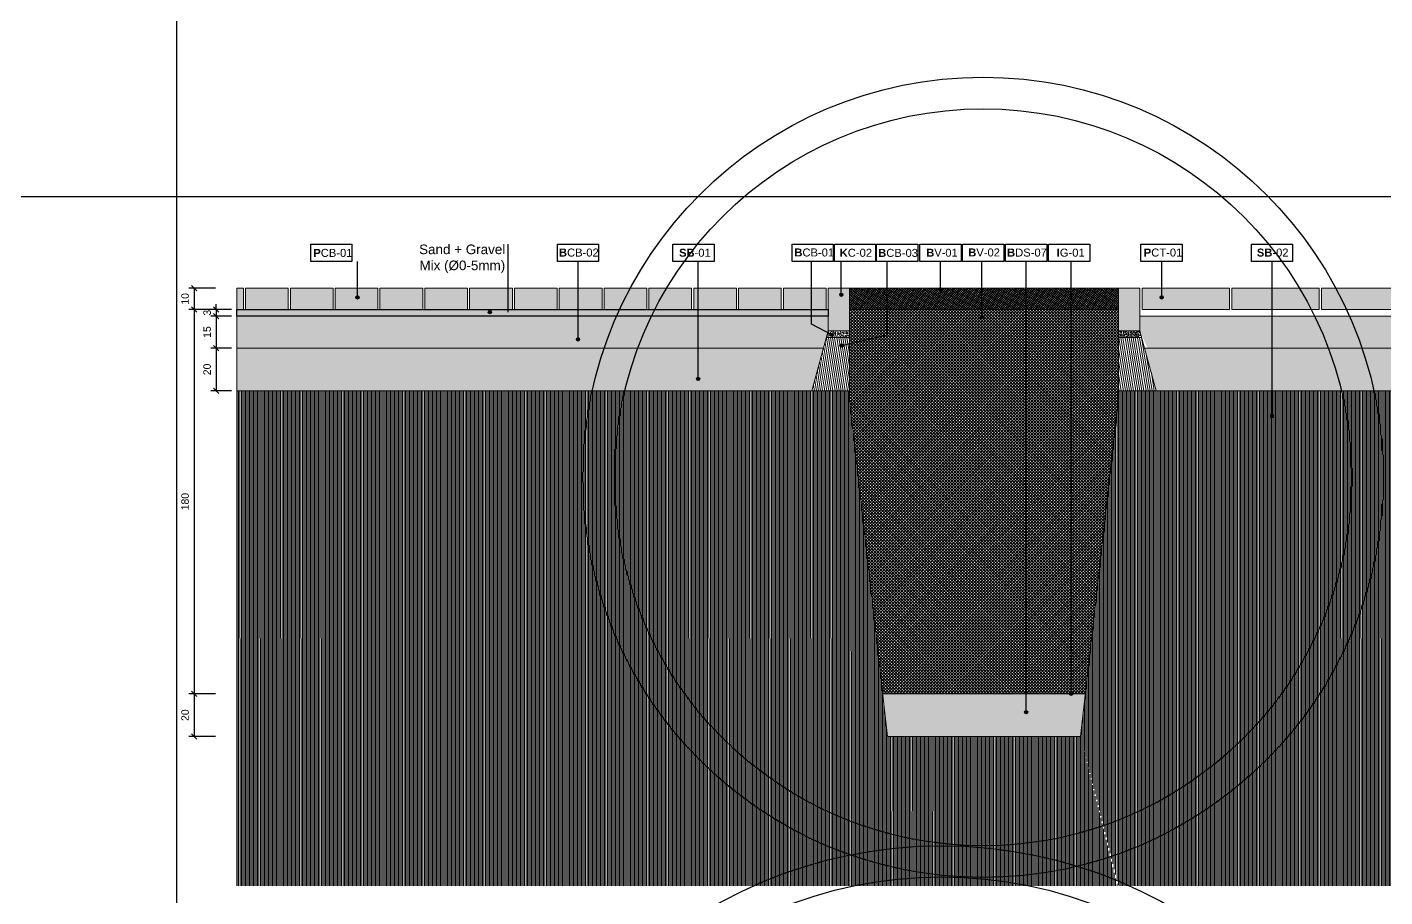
# Model space of a CAD drawing. Header units: metres. Extents: x -325 to 301, y -147 to 149.
# Drawn here: x 81.53 to 87.89, y 20.18 to 24.25 of the extents above; entities that cross this region are included whole.
import ezdxf

# ---------------------------------------------------------------- set-up
doc = ezdxf.new("R2010")
doc.units = ezdxf.units.M
doc.linetypes.add('ACAD_ISO03W100', pattern=[30, 12, -18])
doc.layers.get('Defpoints').update_dxf_attribs({"lineweight": 13})
for name, color, linetype, plot in [('-aux', 50, 'Continuous', False), ('-AUX-QAD', 5, 'Continuous', False), ('-AUX_MON', 3, 'Continuous', False), ('02-L-AUX', 2, 'Continuous', False)]:
    doc.layers.add(name, color=color, linetype=linetype, plot=plot)
for name, color, linetype, true_color in [('0-TX-1_25', 7, 'Continuous', 0x3f4f7f), ('03-SOL-H-sorra', 7, 'Continuous', 0x7e7a67), ('EIT_3 TR sorra', 7, 'Continuous', 0xd8ceb0)]:
    doc.layers.add(name, color=color, linetype=linetype, true_color=true_color)
for name, color, linetype in [('02-L-Geotextile', 32, 'Continuous'), ('A-KEYPLAN_HATCH', 7, 'Continuous'), ('A_TEXT_2', 7, 'Continuous'), ('EIT_3 TR terra vegetal', 45, 'Continuous')]:
    doc.layers.add(name, color=color, linetype=linetype)
doc.layers.add('03-TR-Paviment_07_Precast Concrete Blocks', color=7, linetype='Continuous', lineweight=5, true_color=0xe7ddd0)
doc.layers.add('3-TR tot_u', color=7, linetype='Continuous', lineweight=5, true_color=0x787878)
for name, color, linetype, lineweight in [('1-CM', 7, 'Continuous', 0), ('2-L-secció', 1, 'Continuous', 0), ('3-TR Formigó', 252, 'Continuous', 0), ('3-TR Seleccionat', 44, 'Continuous', 0), ('3-TR Tot-u', 37, 'Continuous', 0), ('3-TR-recebo', 252, 'Continuous', 0), ('3_TR_paviment gris', 252, 'Continuous', 5)]:
    doc.layers.add(name, color=color, linetype=linetype, lineweight=lineweight)
doc.styles.add('Arial_4', font='arial.ttf', dxfattribs={"height": 1.8})
doc.styles.get("Standard").update_dxf_attribs({"font": 'arial.ttf'})
doc.dimstyles.new('ISO-25', dxfattribs={"dimtxt": 0.1, "dimasz": 0.1, "dimexe": 0.1, "dimexo": 0.1, "dimgap": 0.1, "dimtad": 1, "dimdec": 0, "dimlfac": 100, "dimzin": 9, "dimtxsty": 'Standard', "dimblk": 'OBLIQUE', "dimcen": 0.1, "dimadec": 0, "dimazin": 0, "dimtfac": 1, "dimtdec": 0, "dimtmove": 0, "dimatfit": 3, "dimldrblk": 'OBLIQUE', "dimfxl": 1, "dimarcsym": 0})
pattern_1 = [(140.2664143104, (269986.581893, -738410.930217), (0.0030183585511, 0.0364513625844), [0.00381, -0.04191]), (85.2664143104, (269986.581893, -738410.930217), (-0.0381781810675, -0.0072262829332), [0.003048, -0.033528116834]), (190.7178590104, (269986.582144, -738410.92718), (-0.0351598209585, 0.0292250795622), [0.00323800176, -0.03561804892]), (136.4506143104, (269986.571733, -738410.930265), (0.0081562825582, 0.0542543196878), [0.005715, -0.062865]), (186.9019719204, (269986.572413, -738410.925743), (-0.049705465848, 0.047250217616), [0.004857004628, -0.053427121632]), (81.45056548, (269986.571733, -738410.930265), (-0.0497054658455, 0.0472502176188), [0.004571993414, -0.050291946384]), (111.2664143104, (269986.57425, -738410.925173), (0.0203118235131, 0.0304176527954), [0.00381, -0.04191]), (56.2664143104, (269986.57425, -738410.925173), (-0.0368946682902, 0.0121889849718), [0.003048, -0.033528]), (161.7178593104, (269986.575942, -738410.922638), (-0.016582844967, 0.0426066376987), [0.00323800176, -0.03561798752]), (127.7664143104, (269986.581893, -738410.930217), (-0.0169136972324, 0.00053908133522), [0, -0.0331216, 0, -0.034036, 0, -0.033655]), (97.7664143104, (269986.581893, -738410.930217), (-0.02009803784808, 0.0132706243038), [0, -0.0194056, 0, -0.0323596, 0, -0.012827]), (57.7664143104, (269986.581946, -738410.941546), (0.00101964285024, 0.02712315336895), [0, -0.0127, 0, -0.039624, 0, -0.052578]), (47.7664143104, (269986.58197, -738410.946626), (-0.0052229971542, 0.0296018704426), [0, -0.01651, 0, -0.0263144, 0, -0.037338])]
pattern_2 = [(279.17524, (88.16997, 22.6269955), (0.00940313, 0.001518806), [])]
pattern_3 = [(140.266414, (1.65, 0), (0.0013582613, 0.0164031132), [0.0017145, -0.0188595]), (85.266414, (1.65, 0), (-0.0171801815, -0.0032518273), [0.0013716, -0.0150876526]), (190.71786, (1.650113, 0.001367), (-0.0158219194, 0.0131512858), [0.0014571008, -0.016028122]), (136.450614, (1.645428, -2.1e-05), (0.003670327, 0.024414444), [0.00257175, -0.02828925]), (186.901972, (1.645734, 0.002013), (-0.0223674596, 0.021262598), [0.002185652, -0.024042205]), (81.450565, (1.645428, -2e-05), (-0.0223674596, 0.021262598), [0.002057397, -0.022631376]), (111.266414, (1.64656, 0.00227), (0.0091403206, 0.0136879438), [0.0017145, -0.0188595]), (56.266414, (1.64656, 0.00227), (-0.0166026007, 0.0054850432), [0.0013716, -0.0150876]), (161.71786, (1.647322, 0.00341), (-0.0074622802, 0.019172987), [0.0014571008, -0.0160280944]), (127.766414, (1.65, 0), (-0.00761116375, 0.0002425866), [0, -0.01490472, 0, -0.0153162, 0, -0.01514475]), (97.766414, (1.65, 0), (-0.009044117, 0.0059717809), [0, -0.00873252, 0, -0.01456182, 0, -0.00577215]), (57.766414, (1.650024, -0.005098), (0.0004588393, 0.012205419), [0, -0.005715, 0, -0.0178308, 0, -0.0236601]), (47.766414, (1.650034, -0.007384), (-0.0023503487, 0.0133208417), [0, -0.0074295, 0, -0.01184148, 0, -0.0168021])]

# ---------------------------------------------------------------- blocks, each defined once
blk = doc.blocks.new('PCB01')
at = {"layer": 'A-KEYPLAN_HATCH'}
blk.add_lwpolyline([(0.001, 0.00548), (0.01387, 0.00548), (0.01387, 0), (0.001, 0)], close=True, dxfattribs=at)
at = {"layer": 'A_TEXT_2', "insert": (0.0002, 0.00409), "char_height": 0.0025, "attachment_point": 1}
blk.add_mtext_dynamic_manual_height_columns('\\pi0.00171;{\\fArial|b1|i0|c0|p34;P}CT-01', width=0.0145619, gutter_width=0.015, heights=[0], dxfattribs=at)
blk = doc.blocks.new('hatch keyplan 2')
at = {"layer": 'A-KEYPLAN_HATCH'}
blk.add_lwpolyline([(0, 0.00548), (0.01287, 0.00548), (0.01287, 0), (0, 0)], close=True, dxfattribs=at)
blk = doc.blocks.new('hatch keyplan')
at = {"layer": 'A-KEYPLAN_HATCH'}
blk.add_blockref('hatch keyplan 2', (1.43058, 0.85215), dxfattribs=at)
blk = doc.blocks.new('PCB02')
at = {"layer": 'A-KEYPLAN_HATCH'}
blk.add_blockref('hatch keyplan', (-1.42958, -0.85215), dxfattribs=at)
at = {"layer": 'A_TEXT_2', "insert": (0.0002, 0.00398), "char_height": 0.0025, "attachment_point": 1}
blk.add_mtext_dynamic_manual_height_columns('\\pi0.00161;{\\fArial|b1|i0|c0|p34;P}CB-01', width=0.0145619, gutter_width=0.015, heights=[0], dxfattribs=at)
blk = doc.blocks.new('B-CB02')
at = {"layer": 'A-KEYPLAN_HATCH'}
blk.add_blockref('hatch keyplan', (-1.43058, -0.85215), dxfattribs=at)
at = {"layer": 'A_TEXT_2', "insert": (-0.0008, 0.00409), "char_height": 0.0025, "attachment_point": 1}
blk.add_mtext_dynamic_manual_height_columns('\\pi0.00129;{\\fArial|b1|i0|c0|p34;B}CB-02', width=0.0145619, gutter_width=0.015, heights=[0], dxfattribs=at)
blk = doc.blocks.new('B-CB01')
at = {"layer": 'A-KEYPLAN_HATCH'}
blk.add_blockref('hatch keyplan', (-1.43058, -0.85215), dxfattribs=at)
at = {"layer": 'A_TEXT_2', "insert": (-0.0008, 0.00411), "char_height": 0.0025, "attachment_point": 1}
blk.add_mtext_dynamic_manual_height_columns('\\pi0.00152;{\\fArial|b1|i0|c0|p34;B}CB-01', width=0.0145619, gutter_width=0.015, heights=[0], dxfattribs=at)
blk = doc.blocks.new('SB-01')
at = {"layer": 'A-KEYPLAN_HATCH'}
blk.add_blockref('hatch keyplan', (-1.43058, -0.85215), dxfattribs=at)
at = {"layer": 'A_TEXT_2', "insert": (-0.0008, 0.00403), "char_height": 0.0025, "attachment_point": 1}
blk.add_mtext_dynamic_manual_height_columns('\\pi0.00271;{\\fArial|b1|i0|c0|p34;SB}-01', width=0.0145619, gutter_width=0.015, heights=[0], dxfattribs=at)
blk = doc.blocks.new('K01B')
at = {"layer": 'A-KEYPLAN_HATCH'}
blk.add_blockref('hatch keyplan', (-1.43058, -0.85215), dxfattribs=at)
at = {"layer": 'A_TEXT_2', "insert": (-0.0008, 0.00402), "char_height": 0.0025, "attachment_point": 1}
blk.add_mtext_dynamic_manual_height_columns('\\pi0.00246;{\\fArial|b1|i0|c0|p34;K}C-02', width=0.0145619, gutter_width=0.015, heights=[0], dxfattribs=at)
blk = doc.blocks.new('B-V02')
at = {"layer": 'A-KEYPLAN_HATCH'}
blk.add_blockref('hatch keyplan', (-1.43058, -0.85215), dxfattribs=at)
at = {"layer": 'A_TEXT_2', "insert": (-0.0008, 0.00412), "char_height": 0.0025, "attachment_point": 1}
blk.add_mtext_dynamic_manual_height_columns('\\pi0.00255;{\\fArial|b1|i0|c0|p34;B}V-02', width=0.0145619, gutter_width=0.015, heights=[0], dxfattribs=at)
blk = doc.blocks.new('B-CB03')
at = {"layer": 'A-KEYPLAN_HATCH'}
blk.add_blockref('hatch keyplan', (-1.43058, -0.85215), dxfattribs=at)
at = {"layer": 'A_TEXT_2', "insert": (-0.0008, 0.00398), "char_height": 0.0025, "attachment_point": 1}
blk.add_mtext_dynamic_manual_height_columns('\\pi0.00128;{\\fArial|b1|i0|c0|p34;B}CB-03', width=0.0145619, gutter_width=0.015, heights=[0], dxfattribs=at)
blk = doc.blocks.new('_Oblique')
at = {"color": 0, "lineweight": -2}
blk.add_line((-0.5, -0.5), (0.5, 0.5), dxfattribs=at)
blk = doc.blocks.new('*D76')
at = {"layer": '0-TX-1_25', "color": 0, "lineweight": -2, "transparency": 16777216}
for p, q in [((82.4158, 23.027), (82.2908, 23.027)), ((82.3158, 23.027), (82.3158, 22.928)), ((82.4158, 22.928), (82.2908, 22.928))]:
    blk.add_line(p, q, dxfattribs=at)
at = {"layer": 'Defpoints', "color": 0, "transparency": 16777216}
for p in [(82.5158, 23.027), (82.3158, 22.928), (82.5158, 22.928)]:
    blk.add_point(p, dxfattribs=at)
at = {"layer": '0-TX-1_25', "color": 0, "lineweight": -2, "transparency": 16777216, "xscale": 0.025, "yscale": 0.025, "zscale": 0.025}
for p, rotation in [((82.3158, 23.027), 90), ((82.3158, 22.928), 270)]:
    blk.add_blockref('_Oblique', p, dxfattribs=dict(at, rotation=rotation))
at = {"layer": '0-TX-1_25', "color": 0, "transparency": 16777216, "insert": (82.2729, 22.9775), "char_height": 0.035, "attachment_point": 5, "rotation": 90}
blk.add_mtext('10', dxfattribs=at)
blk = doc.blocks.new('*D77')
at = {"layer": '0-TX-1_25', "color": 0, "lineweight": -2, "transparency": 16777216}
for p, q in [((82.4905, 22.928), (82.394, 22.928)), ((82.4908, 22.897), (82.394, 22.897)), ((82.419, 22.928), (82.419, 22.953)), ((82.419, 22.928), (82.419, 22.897)), ((82.419, 22.897), (82.419, 22.872))]:
    blk.add_line(p, q, dxfattribs=at)
at = {"layer": 'Defpoints', "color": 0, "transparency": 16777216}
for p in [(82.419, 22.897), (82.5155, 22.928), (82.5158, 22.897)]:
    blk.add_point(p, dxfattribs=at)
at = {"layer": '0-TX-1_25', "color": 0, "lineweight": -2, "transparency": 16777216, "xscale": 0.025, "yscale": 0.025, "zscale": 0.025}
for p, rotation in [((82.419, 22.928), 270), ((82.419, 22.897), 90)]:
    blk.add_blockref('_Oblique', p, dxfattribs=dict(at, rotation=rotation))
at = {"layer": '0-TX-1_25', "color": 0, "transparency": 16777216, "insert": (82.3761, 22.9125), "char_height": 0.035, "attachment_point": 5, "rotation": 90}
blk.add_mtext('3', dxfattribs=at)
blk = doc.blocks.new('*D78')
at = {"layer": '0-TX-1_25', "color": 0, "lineweight": -2, "transparency": 16777216}
for p, q in [((82.4908, 22.897), (82.394, 22.897)), ((82.419, 22.897), (82.419, 22.747)), ((82.4908, 22.747), (82.394, 22.747))]:
    blk.add_line(p, q, dxfattribs=at)
at = {"layer": 'Defpoints', "color": 0, "transparency": 16777216}
for p in [(82.5158, 22.897), (82.419, 22.747), (82.5158, 22.747)]:
    blk.add_point(p, dxfattribs=at)
at = {"layer": '0-TX-1_25', "color": 0, "lineweight": -2, "transparency": 16777216, "xscale": 0.025, "yscale": 0.025, "zscale": 0.025}
for p, rotation in [((82.419, 22.897), 90), ((82.419, 22.747), 270)]:
    blk.add_blockref('_Oblique', p, dxfattribs=dict(at, rotation=rotation))
at = {"layer": '0-TX-1_25', "color": 0, "transparency": 16777216, "insert": (82.3761, 22.822), "char_height": 0.035, "attachment_point": 5, "rotation": 90}
blk.add_mtext('15', dxfattribs=at)
blk = doc.blocks.new('*D79')
at = {"layer": '0-TX-1_25', "color": 0, "lineweight": -2, "transparency": 16777216}
for p, q in [((82.4908, 22.747), (82.394, 22.747)), ((82.419, 22.747), (82.419, 22.547)), ((82.4908, 22.547), (82.394, 22.547))]:
    blk.add_line(p, q, dxfattribs=at)
at = {"layer": 'Defpoints', "color": 0, "transparency": 16777216}
for p in [(82.5158, 22.747), (82.419, 22.547), (82.5158, 22.547)]:
    blk.add_point(p, dxfattribs=at)
at = {"layer": '0-TX-1_25', "color": 0, "lineweight": -2, "transparency": 16777216, "xscale": 0.025, "yscale": 0.025, "zscale": 0.025}
for p, rotation in [((82.419, 22.747), 90), ((82.419, 22.547), 270)]:
    blk.add_blockref('_Oblique', p, dxfattribs=dict(at, rotation=rotation))
at = {"layer": '0-TX-1_25', "color": 0, "transparency": 16777216, "insert": (82.3761, 22.647), "char_height": 0.035, "attachment_point": 5, "rotation": 90}
blk.add_mtext('20', dxfattribs=at)
blk = doc.blocks.new('*D80')
at = {"layer": '0-TX-1_25', "color": 0, "lineweight": -2, "transparency": 16777216}
for p, q in [((82.4158, 22.928), (82.2908, 22.928)), ((82.3158, 22.928), (82.3158, 21.127)), ((82.4158, 21.127), (82.2908, 21.127))]:
    blk.add_line(p, q, dxfattribs=at)
at = {"layer": 'Defpoints', "color": 0, "transparency": 16777216}
for p in [(82.5158, 22.928), (82.3158, 21.127), (82.5158, 21.127)]:
    blk.add_point(p, dxfattribs=at)
at = {"layer": '0-TX-1_25', "color": 0, "lineweight": -2, "transparency": 16777216, "xscale": 0.025, "yscale": 0.025, "zscale": 0.025}
for p, rotation in [((82.3158, 22.928), 90), ((82.3158, 21.127), 270)]:
    blk.add_blockref('_Oblique', p, dxfattribs=dict(at, rotation=rotation))
at = {"layer": '0-TX-1_25', "color": 0, "transparency": 16777216, "insert": (82.2729, 22.0275), "char_height": 0.035, "attachment_point": 5, "rotation": 90}
blk.add_mtext('180', dxfattribs=at)
blk = doc.blocks.new('POINT')
at = {"layer": '0-TX-1_25'}
h = blk.add_hatch(dxfattribs=at)
h.set_pattern_fill('ANGLE', color=256)
h.set_pattern_definition([(0, (-83.747, -12.726), (0, 6.985), [5.08, -1.905]), (90, (-83.747, -12.726), (-6.985, 4e-16), [5.08, -1.905])])
edge = h.paths.add_edge_path()
edge.add_arc((0, 0), 0.0075, 0, 360)
h = blk.add_hatch(color=256, dxfattribs=at)
h.dxf.hatch_style = 1
edge = h.paths.add_edge_path()
edge.add_arc((0, 0), 0.0075, 0, 360)
blk.add_circle((0, 0), 0.0075, dxfattribs=at)
blk = doc.blocks.new('B-V01')
at = {"layer": 'A-KEYPLAN_HATCH'}
blk.add_blockref('hatch keyplan', (-1.43058, -0.85215), dxfattribs=at)
at = {"layer": 'A_TEXT_2', "lineweight": 211, "insert": (-0.00079, 0.00402), "char_height": 0.0024588, "attachment_point": 1, "line_spacing_factor": 0.938532, "style": 'Arial_4'}
blk.add_mtext_dynamic_manual_height_columns('\\pi0.00285;{\\fArial|b1|i0|c0|p34;B}V-01', width=0.0145619, gutter_width=0.015, heights=[0], dxfattribs=at)
blk = doc.blocks.new('IG01')
at = {"layer": 'A-KEYPLAN_HATCH', "xscale": 10, "yscale": 10, "zscale": 10}
blk.add_blockref('hatch keyplan', (-14.3058, -8.5215), dxfattribs=at)
at = {"layer": 'A_TEXT_2', "insert": (-0.008, 0.0405), "char_height": 0.025, "attachment_point": 1}
blk.add_mtext_dynamic_manual_height_columns('\\pi0.03354;{\\fArial|b1|i0|c0|p34;I}G-01', width=0.145619, gutter_width=0.15, heights=[0], dxfattribs=at)
blk = doc.blocks.new('*D304')
at = {"layer": '0-TX-1_25', "color": 0, "lineweight": -2, "transparency": 16777216}
for p, q in [((82.4158, 21.127), (82.2908, 21.127)), ((82.3158, 21.127), (82.3158, 20.927)), ((82.4158, 20.927), (82.2908, 20.927))]:
    blk.add_line(p, q, dxfattribs=at)
at = {"layer": 'Defpoints', "color": 0, "transparency": 16777216}
for p in [(82.5158, 21.127), (82.3158, 20.927), (82.5158, 20.927)]:
    blk.add_point(p, dxfattribs=at)
at = {"layer": '0-TX-1_25', "color": 0, "lineweight": -2, "transparency": 16777216, "xscale": 0.025, "yscale": 0.025, "zscale": 0.025}
for p, rotation in [((82.3158, 21.127), 90), ((82.3158, 20.927), 270)]:
    blk.add_blockref('_Oblique', p, dxfattribs=dict(at, rotation=rotation))
at = {"layer": '0-TX-1_25', "color": 0, "transparency": 16777216, "insert": (82.2729, 21.027), "char_height": 0.035, "attachment_point": 5, "rotation": 90}
blk.add_mtext('20', dxfattribs=at)
blk = doc.blocks.new('SB-02')
at = {"layer": 'A-KEYPLAN_HATCH'}
blk.add_blockref('hatch keyplan', (-1.43058, -0.85215), dxfattribs=at)
at = {"layer": 'A_TEXT_2', "insert": (-0.0008, 0.00408), "char_height": 0.0025, "attachment_point": 1}
blk.add_mtext_dynamic_manual_height_columns('\\pi0.00249;{\\fArial|b1|i0|c0|p34;SB}-02', width=0.0145619, gutter_width=0.015, heights=[0], dxfattribs=at)
blk = doc.blocks.new('*D1879')
at = {"layer": '0-TX-1_25', "color": 0, "lineweight": -2, "transparency": 16777216}
for p, q in [((87.5171, 51.8946), (87.5171, 52.0196)), ((87.5171, 51.9946), (87.7984, 51.9946)), ((87.7984, 51.9196), (87.7984, 52.0196))]:
    blk.add_line(p, q, dxfattribs=at)
at = {"layer": 'Defpoints', "color": 0, "transparency": 16777216}
for p in [(87.7984, 51.9946), (87.7984, 51.8946), (87.5171, 0.0315)]:
    blk.add_point(p, dxfattribs=at)
at = {"layer": '0-TX-1_25', "color": 0, "lineweight": -2, "transparency": 16777216, "xscale": 0.025, "yscale": 0.025, "zscale": 0.025, "rotation": 180}
blk.add_blockref('_Oblique', (87.5171, 51.9946), dxfattribs=at)
at = {"layer": '0-TX-1_25', "color": 0, "lineweight": -2, "transparency": 16777216, "xscale": 0.025, "yscale": 0.025, "zscale": 0.025}
blk.add_blockref('_Oblique', (87.7984, 51.9946), dxfattribs=at)
at = {"layer": '0-TX-1_25', "color": 0, "transparency": 16777216, "insert": (87.6578, 52.0374), "char_height": 0.035, "attachment_point": 5}
blk.add_mtext('28', dxfattribs=at)
blk = doc.blocks.new('B-DS07')
at = {"layer": 'A-KEYPLAN_HATCH'}
blk.add_blockref('hatch keyplan', (-1.43058, -0.85215), dxfattribs=at)
at = {"layer": 'A_TEXT_2', "insert": (-0.0008, 0.00408), "char_height": 0.0025, "attachment_point": 1}
blk.add_mtext_dynamic_manual_height_columns('\\pi0.00128;{\\fArial|b1|i0|c0|p34;B}DS-07', width=0.0145619, gutter_width=0.015, heights=[0], dxfattribs=at)

msp = doc.modelspace()

# ---------------------------------------------------------------- hatches: boundary and pattern name
at = {"layer": '03-SOL-H-sorra'}
h = msp.add_hatch(dxfattribs=at)
h.set_pattern_fill('GRAVEL', color=256, scale=0.0015, angle=45.57823, style=0)
h.set_pattern_definition([(273.59101932522, (346873.255255, 4550246.8797274), (0.0315614064445395, -0.4576978562580837), [0.0051258216, -0.50745725459347]), (230.547972825218, (346873.255576, 4550246.8746116), (0.2927988807063723, 0.3532028672832049), [0.0087960708, -0.87081073340286]), (178.08867892522, (346873.2499867, 4550246.8678197), (0.5659992078467491, -0.0212298543760944), [0.0062022228, -0.6140208419115]), (312.851920825218, (346873.2463892, 4550246.8505404), (-0.5175580738186486, 0.5605615490069846), [0.0080100678, -0.79299656138607]), (338.41188600522, (346873.251837, 4550246.8446681), (-0.4598729198166084, 0.1839537648957676), [0.0078545055, -0.77759711618016]), (42.851920825218, (346873.2591405, 4550246.8417782), (-0.5605615490069846, -0.5175580738186486), [0.0080100678, -0.79299656138607]), (83.272472295218, (346873.2650127, 4550246.8472259), (-0.07456488151619256, -0.6204217665785452), [0.0105929049, -1.0486967297137]), (117.833560195218, (346873.2662537, 4550246.8577459), (-0.4119755516710567, 0.7771642521535052), [0.0100007928, -0.99007884902858]), (167.007797445218, (346873.2615843, 4550246.8665896), (-0.5670867396270464, 0.1289874402380721), [0.008037195, -0.79568318548068]), (220.81459012522, (346873.2537528, 4550246.8683965), (0.3205539276823793, 0.2726565595165129), [0.0091756992, -0.44960905425]), (267.975669625218, (346873.2468084, 4550246.8623992), (-0.0206860886832061, -0.6198780006864176), [0.0118661688, -1.17475158768266]), (184.39230665522, (346873.273062, 4550246.877213), (-0.3499402705637986, -0.0304738746748875), [0.0040500681, -0.40095848736516]), (217.04746622522, (346873.269024, 4550246.8769027), (0.4011002339134928, 0.3004116048933317), [0.0077052297, -0.7628195849556]), (270.5782318252, (346873.262874, 4550246.87226), (0.02721127936783, -0.02666751347925), [0.0053881401, -0.04849339662642]), (248.77682233522, (346873.257742, 4550246.873556), (0.078915008673756, 0.189391423792005), [0.0029016198, -0.2872593355334]), (337.37964131522, (346873.256692, 4550246.870851), (-0.108301351586422, 0.052791261062361), [0.0041034843, -0.20107129485]), (76.54198835522, (346873.2604795, 4550246.869273), (0.0255799817070285, 0.1349688650610565), [0.0066647949, -0.21549447229365]), (207.14328300522, (346873.262031, 4550246.875754), (0.080546306324867, 0.027755045260628), [0.0048193071, -0.11566347175242]), (61.96777215922, (346873.2412245, 4550246.8550685), (0.1850412966889904, 0.3521153341160528), [0.00675132, -0.6683824000881]), (115.92440776522, (346873.2443974, 4550246.8610278), (0.1926540191158534, -0.402187765749548), [0.0056639841, -0.560733235173]), (338.77682233522, (346873.2565884, 4550246.881088), (-0.189391423792145, 0.0789150086738104), [0.0058032015, -0.2843577538334]), (29.18869149522, (346873.261998, 4550246.8789872), (-0.3483089728825237, -0.1921102532649198), [0.00675132, -0.6683824000881]), (25.02218660522, (346873.2580955, 4550246.8385346), (-0.187760126131903, -0.0827213698806518), [0.006510528, -0.3190160146966]), (340.35337242522, (346873.263995, 4550246.8412884), (-0.4326616405274602, 0.1572862511984727), [0.0054550818, -0.5400539007108]), (112.37964131522, (346873.2840663, 4550246.8546926), (-0.082721369892451, 0.1877601261267086), [0.0058032015, -0.2843577538334]), (62.93225646522, (346873.2818568, 4550246.8600587), (-0.237832557729163, -0.4604166857141386), [0.0063867411, -0.632285639703]), (115.02218660522, (346873.2709992, 4550246.841359), (0.0827213698793478, -0.1877601261324785), [0.003255264, -0.3222712786966]), (146.88816429922, (346873.282466, 4550246.85306), (-0.135512630950578, 0.079458774549162), [0.001942719, -0.1923299244679]), (211.54198835722, (346873.280839, 4550246.854121), (0.107213819805569, 0.05496632462424), [0.0078545055, -0.14923581883604]), (231.58723778522, (346873.274145, 4550246.8500123), (0.2394638554089973, 0.2987803071700668), [0.007279005, -0.72062047295006]), (349.26829935522, (346873.262929, 4550246.866873), (-0.081090072216726, 0.026123747585034), [0.0054948582, -0.1318766453952]), (38.735458415218, (346873.2683273, 4550246.8658494), (0.5077702878614525, 0.4092567223212005), [0.0095933514, -0.94974013597546]), (106.52362772522, (346873.2758105, 4550246.8718522), (0.083808901653172, -0.2955177118273786), [0.0039226236, -0.38834088477165]), (135.5782318252, (346873.274695, 4550246.875613), (-0.05387879284708, -0.00054376588858), [0.002286, -0.035814]), (165.83466898522, (346873.2727953, 4550246.850268), (0.2971490094863614, -0.0778274769041831), [0.0052930044, -0.524009111598]), (93.59101932522, (346873.2676632, 4550246.8515634), (-0.0315614064429377, 0.4576978562581842), [0.0102516432, -0.50233143299347]), (45.5782318252, (346873.26702, 4550246.861795), (-0.00054376588858, 0.05387879284708), [0.009906, -0.028194]), (10.88307832522, (346873.2739546, 4550246.8688699), (0.457154090321056, 0.085440199570956), [0.0060241434, -0.5963897508621]), (299.63283592522, (346873.2798704, 4550246.870007), (0.0821776039944156, -0.1338813332833923), [0.0055474362, -0.27182475058158]), (253.224207185218, (346873.2826133, 4550246.8651853), (-0.2345699624821267, -0.7836894427648844), [0.0090321765, -0.89418696634407]), (221.004310565218, (346873.2800064, 4550246.8565375), (-0.3738889545980399, -0.3270791183025397), [0.0095554419, -0.9459876968436])])
h.paths.add_polyline_path([(86.4907, 21.127), (86.468, 20.927), (85.5636, 20.927), (85.5409, 21.127)])
at = {"layer": '03-TR-Paviment_07_Precast Concrete Blocks'}
h = msp.add_hatch(color=256, dxfattribs=at)
h.dxf.hatch_style = 1
h.paths.add_polyline_path([(82.5158, 22.928), (82.5458, 22.927), (82.5458, 23.027), (82.5158, 23.027)])
h = msp.add_hatch(color=256, dxfattribs=at)
h.dxf.hatch_style = 1
h.paths.add_polyline_path([(82.5558, 22.928), (82.7558, 22.927), (82.7558, 23.027), (82.5558, 23.027)])
h = msp.add_hatch(color=256, dxfattribs=at)
h.dxf.hatch_style = 1
h.paths.add_polyline_path([(82.7658, 22.928), (82.9658, 22.927), (82.9658, 23.027), (82.7658, 23.027)])
h = msp.add_hatch(color=256, dxfattribs=at)
h.dxf.hatch_style = 1
h.paths.add_polyline_path([(82.9758, 22.928), (83.1758, 22.927), (83.1758, 23.027), (82.9758, 23.027)])
h = msp.add_hatch(color=256, dxfattribs=at)
h.dxf.hatch_style = 1
h.paths.add_polyline_path([(83.1858, 22.928), (83.3858, 22.927), (83.3858, 23.027), (83.1858, 23.027)])
h = msp.add_hatch(color=256, dxfattribs=at)
h.dxf.hatch_style = 1
h.paths.add_polyline_path([(83.3958, 22.928), (83.5958, 22.927), (83.5958, 23.027), (83.3958, 23.027)])
h = msp.add_hatch(color=256, dxfattribs=at)
h.dxf.hatch_style = 1
h.paths.add_polyline_path([(83.6058, 22.928), (83.8058, 22.927), (83.8058, 23.027), (83.6058, 23.027)])
h = msp.add_hatch(color=256, dxfattribs=at)
h.dxf.hatch_style = 1
h.paths.add_polyline_path([(83.8158, 22.928), (84.0158, 22.927), (84.0158, 23.027), (83.8158, 23.027)])
h = msp.add_hatch(color=256, dxfattribs=at)
h.dxf.hatch_style = 1
h.paths.add_polyline_path([(84.0258, 22.928), (84.2258, 22.927), (84.2258, 23.027), (84.0258, 23.027)])
h = msp.add_hatch(color=256, dxfattribs=at)
h.dxf.hatch_style = 1
h.paths.add_polyline_path([(84.2358, 22.928), (84.4358, 22.927), (84.4358, 23.027), (84.2358, 23.027)])
h = msp.add_hatch(color=256, dxfattribs=at)
h.dxf.hatch_style = 1
h.paths.add_polyline_path([(84.4458, 22.928), (84.6458, 22.927), (84.6458, 23.027), (84.4458, 23.027)])
h = msp.add_hatch(color=256, dxfattribs=at)
h.dxf.hatch_style = 1
h.paths.add_polyline_path([(84.6558, 22.928), (84.8558, 22.927), (84.8558, 23.027), (84.6558, 23.027)])
h = msp.add_hatch(color=256, dxfattribs=at)
h.dxf.hatch_style = 1
h.paths.add_polyline_path([(84.8658, 22.928), (85.0658, 22.927), (85.0658, 23.027), (84.8658, 23.027)])
h = msp.add_hatch(color=256, dxfattribs=at)
h.dxf.hatch_style = 1
h.paths.add_polyline_path([(85.0758, 22.928), (85.2758, 22.927), (85.2758, 23.027), (85.0758, 23.027)])
h = msp.add_hatch(color=256, dxfattribs=at)
h.dxf.hatch_style = 1
h.paths.add_polyline_path([(86.7558, 23.027), (86.7558, 22.927), (87.1658, 22.927), (87.1658, 23.027)])
h = msp.add_hatch(color=256, dxfattribs=at)
h.dxf.hatch_style = 1
h.paths.add_polyline_path([(87.1758, 23.027), (87.1758, 22.927), (87.5858, 22.927), (87.5858, 23.027)])
h = msp.add_hatch(color=256, dxfattribs=at)
h.dxf.hatch_style = 1
h.paths.add_polyline_path([(87.5958, 23.027), (87.5958, 22.927), (88.0058, 22.927), (88.0058, 23.027)])
at = {"layer": '3-TR Formigó'}
h = msp.add_hatch(dxfattribs=at)
h.set_pattern_fill('ANSI31', color=256, scale=0.003, angle=234.17524, style=0)
h.set_pattern_definition(pattern_2)
h.paths.add_polyline_path([(85.2094, 22.547), (85.3858, 22.547), (85.3858, 22.797), (85.2776, 22.797)])
h = msp.add_hatch(dxfattribs=at)
h.set_pattern_fill('ANSI31', color=256, scale=0.003, angle=234.17524, style=0)
h.set_pattern_definition(pattern_2)
h.paths.add_polyline_path([(86.6458, 22.547), (86.8221, 22.547), (86.754, 22.797), (86.6458, 22.797)])
at = {"layer": '3-TR Seleccionat'}
h = msp.add_hatch(dxfattribs=at)
h.set_pattern_fill('ANSI31', color=256, scale=0.002, angle=225, style=0)
h.set_pattern_definition([(270, (441162.1913534, -650814.039438), (-0.00635, -2e-18), [])])
h.paths.add_polyline_path([(86.6407, 20.227), (86.468, 20.927), (85.5636, 20.927), (85.3858, 22.497), (85.3858, 22.547), (82.5158, 22.547), (82.5158, 20.227)])
h.paths.add_polyline_path([(86.6458, 22.547), (86.468, 20.927), (86.6458, 20.227), (89.5158, 20.227), (89.5158, 22.547)])
at = {"layer": '3-TR Tot-u'}
h = msp.add_hatch(dxfattribs=at)
h.set_pattern_fill('EARTH', color=256, scale=0.005, angle=-80.82476, style=0)
h.set_pattern_definition([(279.1752, (85.926783, 22.546995), (0.03640645, -0.02628108), [0.03175, -0.03175]), (279.1752, (85.938537, 22.548894), (0.03640645, -0.02628108), [0.03175, -0.03175]), (279.1752, (85.95029, 22.550793), (0.03640645, -0.02628108), [0.03175, -0.03175]), (9.1752, (85.95484, 22.547507), (0.02628108, 0.03640645), [0.03175, -0.03175]), (9.1752, (85.95674, 22.535753), (0.02628108, 0.03640645), [0.03175, -0.03175]), (9.1752, (85.958638, 22.524), (0.02628108, 0.03640645), [0.03175, -0.03175])])
h.paths.add_polyline_path([(85.2094, 22.547), (85.264, 22.747), (82.5158, 22.747), (82.5158, 22.547)])
h.paths.add_polyline_path([(86.7676, 22.747), (86.8221, 22.547), (89.5158, 22.547), (89.5158, 22.747)])
at = {"layer": '3-TR tot_u'}
h = msp.add_hatch(dxfattribs=at)
h.set_pattern_fill('AR-CONC', color=256, scale=0.0002, angle=90.26641)
h.set_pattern_definition(pattern_1)
h.paths.add_polyline_path([(82.5158, 22.747), (85.264, 22.747), (85.2858, 22.827), (85.2858, 22.897), (82.5158, 22.897)])
h = msp.add_hatch(dxfattribs=at)
h.set_pattern_fill('AR-CONC', color=256, scale=0.0002, angle=90.26641)
h.set_pattern_definition(pattern_1)
h.paths.add_polyline_path([(86.7812, 22.747), (86.7458, 22.827), (86.7458, 22.897), (89.5158, 22.897), (89.5158, 22.747)])
h = msp.add_hatch(dxfattribs=at)
h.set_pattern_fill('AR-CONC', color=256, scale=9e-05, angle=90.26641)
h.set_pattern_definition(pattern_3)
h.paths.add_polyline_path([(85.3858, 22.797), (85.3858, 22.827), (85.2858, 22.827), (85.2776, 22.797)])
h = msp.add_hatch(dxfattribs=at)
h.set_pattern_fill('AR-CONC', color=256, scale=9e-05, angle=90.26641)
h.set_pattern_definition(pattern_3)
h.paths.add_polyline_path([(86.754, 22.797), (86.7458, 22.827), (86.6458, 22.827), (86.6458, 22.797)])
at = {"layer": '3-TR-recebo'}
h = msp.add_hatch(dxfattribs=at)
h.set_pattern_fill('_USER', color=256, scale=0.008, angle=230.5315, style=0, double=1, pattern_type=0)
h.set_pattern_definition([(230.5315, (89.35623, 22.930775), (0.006175793, -0.005085232), []), (320.5315, (89.35623, 22.930775), (0.005085232, 0.006175793), [])])
h.paths.add_polyline_path([(85.3858, 23.027), (85.3858, 22.927), (86.6458, 22.927), (86.6458, 23.027)])
at = {"layer": '3_TR_paviment gris'}
for points in [[(85.3858, 23.027), (85.2858, 23.027), (85.2858, 22.827), (85.3858, 22.827)], [(86.6458, 23.027), (86.7458, 23.027), (86.7458, 22.827), (86.6458, 22.827)]]:
    msp.add_hatch(color=256, dxfattribs=at).paths.add_polyline_path(points)
at = {"layer": 'EIT_3 TR sorra'}
h = msp.add_hatch(dxfattribs=at)
h.set_pattern_fill('ANSI36', color=256, scale=0.001075, angle=-0.58531, style=0, double=1)
h.set_pattern_definition([(44.4146932, (-151.963658, -103.0951655), (0.001877787426, 0.0066181336), [0.0085328125, -0.0017065625, 0, -0.0017065625])])
h.paths.add_polyline_path([(82.5158, 22.927), (85.2858, 22.927), (85.2858, 22.897), (82.5158, 22.897)])
at = {"layer": 'EIT_3 TR terra vegetal'}
h = msp.add_hatch(dxfattribs=at)
h.set_pattern_fill('_USER', color=256, scale=0.01, angle=45, style=0, double=1, pattern_type=0)
h.set_pattern_definition([(45, (-203.489811, 53.838321), (-0.0070710678, 0.0070710678), []), (135, (-203.489811, 53.838321), (-0.0070710678, -0.0070710678), [])])
h.paths.add_polyline_path([(86.6458, 22.927), (85.3858, 22.927), (85.3858, 22.497), (85.5409, 21.127), (86.4907, 21.127), (86.6458, 22.4946)])

# ---------------------------------------------------------------- linework, layer by layer
at = {"layer": '-aux'}
for points in [[(82.2345, 3.4567), (82.2345, 133.4567)], [(12.2345, 23.4567), (142.2345, 23.4567)]]:
    msp.add_lwpolyline(points, dxfattribs=at)
at = {"layer": '-AUX-QAD'}
for radius in [2.1539, 2.0082]:
    msp.add_circle((85.8165, 18.2614), radius, dxfattribs=at)
at = {"layer": '-AUX_MON'}
for radius in [1.8749, 1.7267]:
    msp.add_circle((86.0109, 22.1414), radius, dxfattribs=at)
at = {"layer": '0-TX-1_25'}
for points in [[(83.7861, 22.9155), (83.7861, 23.2341)], [(83.08, 22.9843), (83.08, 23.152)], [(84.1135, 22.7876), (84.1135, 23.152)], [(84.6763, 22.6024), (84.6763, 23.152)], [(85.3018, 22.8086), (85.2068, 22.8589), (85.2068, 23.152)], [(85.3468, 22.9969), (85.3468, 23.152)], [(85.348, 22.7587), (85.5614, 22.8091), (85.5614, 23.152)], [(85.8111, 23.0227), (85.8111, 23.152)], [(86.0051, 22.8935), (86.0051, 23.152)], [(86.2128, 21.041), (86.2128, 23.152)], [(86.4235, 21.127), (86.4235, 23.152)], [(86.8479, 22.9843), (86.8479, 23.152)], [(87.3646, 22.4292), (87.3646, 23.152)]]:
    msp.add_lwpolyline(points, dxfattribs=at)
at = {"layer": '02-L-AUX'}
msp.add_lwpolyline([(82.5158, 22.927), (85.2858, 22.927), (85.2858, 22.897), (82.5158, 22.897)], close=True, dxfattribs=at)
at = {"layer": '02-L-Geotextile', "linetype": 'ACAD_ISO03W100', "ltscale": 0.002, "const_width": 0.005, "elevation": 0}
for points in [[(85.3858, 22.547), (85.3858, 22.4946), (85.5409, 21.127)], [(86.6427, 22.547), (86.6427, 22.4946), (86.4907, 21.127)]]:
    msp.add_lwpolyline(points, dxfattribs=at)
at = {"layer": '02-L-Geotextile', "color": 244, "linetype": 'ACAD_ISO03W100', "ltscale": 0.002, "true_color": 0x991b1e, "const_width": 0.005}
msp.add_lwpolyline([(85.5409, 21.127), (86.4907, 21.127)], dxfattribs=at)
at = {"layer": '1-CM'}
for p, q in [((85.3858, 23.027), (85.3858, 22.4946)), ((86.6458, 23.027), (86.6458, 22.4946)), ((82.5158, 22.897), (85.2858, 22.897)), ((89.5158, 22.897), (86.7458, 22.897)), ((85.264, 22.747), (82.5158, 22.747)), ((86.7676, 22.747), (89.5158, 22.747)), ((82.5158, 22.547), (85.3858, 22.547)), ((84.4458, 22.547), (85.3858, 22.547)), ((86.6458, 22.547), (89.5158, 22.547))]:
    msp.add_line(p, q, dxfattribs=at)
for points in [[(82.5158, 22.928), (82.5458, 22.927), (82.5458, 23.027), (82.5158, 23.027)], [(82.5558, 22.928), (82.7558, 22.927), (82.7558, 23.027), (82.5558, 23.027)], [(82.7658, 22.928), (82.9658, 22.927), (82.9658, 23.027), (82.7658, 23.027)], [(82.9758, 22.928), (83.1758, 22.927), (83.1758, 23.027), (82.9758, 23.027)], [(83.1858, 22.928), (83.3858, 22.927), (83.3858, 23.027), (83.1858, 23.027)], [(83.3958, 22.928), (83.5958, 22.927), (83.5958, 23.027), (83.3958, 23.027)], [(83.6058, 22.928), (83.8058, 22.927), (83.8058, 23.027), (83.6058, 23.027)], [(83.8158, 22.928), (84.0158, 22.927), (84.0158, 23.027), (83.8158, 23.027)], [(84.0258, 22.928), (84.2258, 22.927), (84.2258, 23.027), (84.0258, 23.027)], [(84.2358, 22.928), (84.4358, 22.927), (84.4358, 23.027), (84.2358, 23.027)], [(84.4458, 22.928), (84.6458, 22.927), (84.6458, 23.027), (84.4458, 23.027)], [(84.6558, 22.928), (84.8558, 22.927), (84.8558, 23.027), (84.6558, 23.027)], [(84.8658, 22.928), (85.0658, 22.927), (85.0658, 23.027), (84.8658, 23.027)], [(85.0758, 22.928), (85.2758, 22.927), (85.2758, 23.027), (85.0758, 23.027)], [(85.2858, 22.827), (85.3858, 22.827), (85.3858, 23.027), (85.2858, 23.027)], [(86.7458, 22.827), (86.6458, 22.827), (86.6458, 23.027), (86.7458, 23.027)], [(87.1658, 22.927), (86.7558, 22.927), (86.7558, 23.027), (87.1658, 23.027)], [(87.5858, 22.927), (87.1758, 22.927), (87.1758, 23.027), (87.5858, 23.027)], [(88.0058, 22.927), (87.5958, 22.927), (87.5958, 23.027), (88.0058, 23.027)], [(85.2858, 22.827), (85.2094, 22.547), (85.3858, 22.547), (85.3858, 22.827)]]:
    msp.add_lwpolyline(points, close=True, dxfattribs=at)
for points in [[(85.3858, 23.027), (86.6458, 23.027)], [(85.3858, 22.927), (86.6458, 22.927)], [(85.2776, 22.797), (85.3858, 22.797)], [(85.2858, 22.827), (85.3858, 22.827)], [(86.6458, 22.697), (86.6458, 22.827), (86.7458, 22.827), (86.7676, 22.747)], [(86.7458, 22.827), (86.6458, 22.827)], [(86.754, 22.797), (86.6458, 22.797)], [(86.7676, 22.747), (86.8221, 22.547)], [(85.3854, 22.4978), (85.5636, 20.927)], [(86.6461, 22.4978), (86.468, 20.927)], [(85.5409, 21.127), (86.4907, 21.127)], [(85.5636, 20.927), (86.468, 20.927)]]:
    msp.add_lwpolyline(points, dxfattribs=at)
at = {"layer": '2-L-secció'}
msp.add_line((82.5158, 23.027), (82.5158, 20.227), dxfattribs=at)

# ---------------------------------------------------------------- block references
at = {"color": 244, "true_color": 0x991b1e, "xscale": 14.99999999999007, "yscale": 14.99999999999007, "zscale": 14.99999999999007}
msp.add_blockref('K01B', (85.3145, 23.152), dxfattribs=at)
at = {"layer": '0-TX-1_25', "xscale": 15, "yscale": 15, "zscale": 15}
for name, p in [('B-CB02', (84.017, 23.152)), ('SB-01', (84.5582, 23.152)), ('B-CB01', (85.1162, 23.152)), ('B-CB03', (85.5124, 23.152)), ('B-V01', (85.7146, 23.152)), ('B-V02', (85.9152, 23.152)), ('B-DS07', (86.1162, 23.152)), ('SB-02', (87.2681, 23.152))]:
    msp.add_blockref(name, p, dxfattribs=at)
at = {"layer": '0-TX-1_25'}
for p in [(85.8111, 23.0227), (83.08, 22.9843), (85.3468, 22.9969), (86.8479, 22.9843), (83.7002, 22.9155), (86.0051, 22.8935), (84.1135, 22.7876), (85.3018, 22.8086), (85.348, 22.7587), (84.6763, 22.6024), (87.3646, 22.4292), (86.4235, 21.127), (86.2128, 21.041)]:
    msp.add_blockref('POINT', p, dxfattribs=at)
at = {"layer": '1-CM', "xscale": 1.5, "yscale": 1.5, "zscale": 1.5}
msp.add_blockref('IG01', (86.3177, 23.152), dxfattribs=at)
at = {"layer": 'A-KEYPLAN_HATCH', "xscale": 14.99999999999007, "yscale": 14.99999999999007, "zscale": 14.99999999999007}
for name, p in [('PCB02', (82.8464, 23.152)), ('PCB01', (86.735, 23.152))]:
    msp.add_blockref(name, p, dxfattribs=at)

# ---------------------------------------------------------------- texts
at = {"layer": '0-TX-1_25', "insert": (83.2808, 23.232), "char_height": 0.045, "attachment_point": 1}
msp.add_mtext_dynamic_manual_height_columns('\\pi0.08829;Sand + Gravel \\P\\pi0.09001;Mix (Ø0-5mm)', width=0.484665, gutter_width=0.3375, heights=[0], dxfattribs=at)

# ---------------------------------------------------------------- dimensions: what is measured, and where the dimension line sits
at = {"layer": '0-TX-1_25'}
dim = msp.add_linear_dim(base=(87.7984, 51.9946), p1=(87.5171, 0.0315), p2=(87.7984, 51.8946), dimstyle='ISO-25', override={"dimtxt": 0.035, "dimasz": 0.025, "dimexe": 0.025, "dimexo": 0.025, "dimgap": 0.025, "dimblk1": 'Oblique', "dimblk2": 'Oblique', "dimsah": 1, "dimfxl": 0.1, "dimfxlon": 1, "dimarcsym": 1}, dxfattribs=at)
dim.commit()
dim.dimension.update_dxf_attribs({"geometry": '*D1879', "text_midpoint": (87.6578, 52.0374)})
for base, p1, p2, picture, middle in [((82.3158, 22.928), (82.5158, 23.027), (82.5158, 22.928), '*D76', (82.2729, 22.9775)), ((82.3158, 21.127), (82.5158, 22.928), (82.5158, 21.127), '*D80', (82.2729, 22.0275)), ((82.419, 22.747), (82.5158, 22.897), (82.5158, 22.747), '*D78', (82.3761, 22.822)), ((82.419, 22.547), (82.5158, 22.747), (82.5158, 22.547), '*D79', (82.3761, 22.647)), ((82.3158, 20.927), (82.5158, 21.127), (82.5158, 20.927), '*D304', (82.2729, 21.027))]:
    dim = msp.add_linear_dim(base=base, p1=p1, p2=p2, angle=90, dimstyle='ISO-25', override={"dimtxt": 0.035, "dimasz": 0.025, "dimexe": 0.025, "dimexo": 0.025, "dimgap": 0.025, "dimblk1": 'Oblique', "dimblk2": 'Oblique', "dimsah": 1, "dimfxl": 0.1, "dimfxlon": 1, "dimarcsym": 1}, dxfattribs=at)
    dim.commit()
    dim.dimension.update_dxf_attribs({"geometry": picture, "text_midpoint": middle})
dim = msp.add_linear_dim(base=(82.419, 22.897), p1=(82.5155, 22.928), p2=(82.5158, 22.897), angle=90, dimstyle='ISO-25', override={"dimtxt": 0.035, "dimasz": 0.025, "dimexe": 0.025, "dimexo": 0.025, "dimgap": 0.025, "dimblk1": 'Oblique', "dimblk2": 'Oblique', "dimsah": 1, "dimfxl": 0.1, "dimfxlon": 1, "dimarcsym": 1}, dxfattribs=at)
dim.commit()
dim.dimension.update_dxf_attribs({"geometry": '*D77', "text_midpoint": (82.419, 22.9125), "dimtype": 160})

doc.saveas('drawing.dxf')
